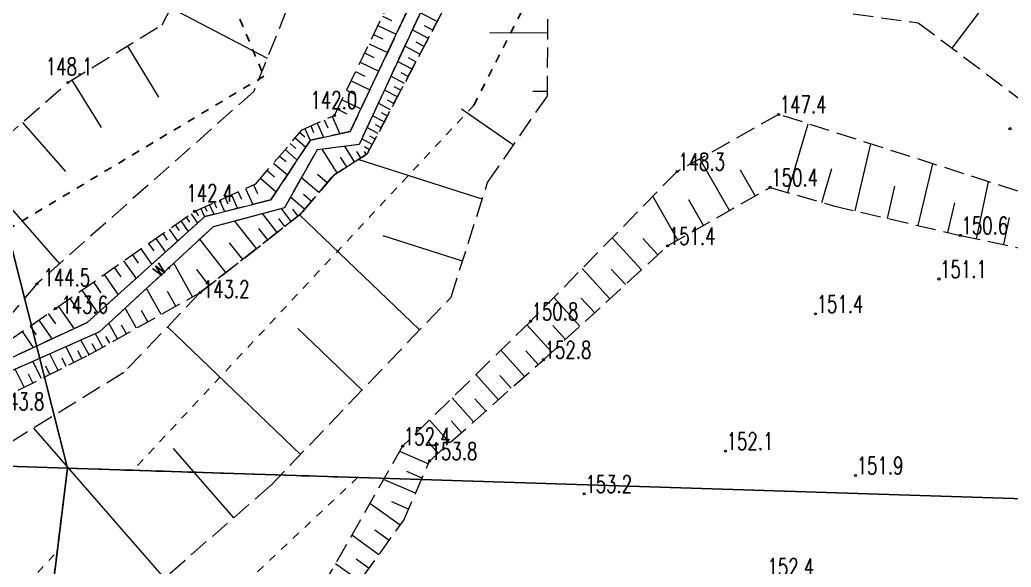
# Model space of a CAD drawing. Header units: metres. Extents: x 7583802 to 7586368, y 5958992 to 5960558.
# Drawn here: x 7585708.2 to 7585794.1, y 5959445.2 to 5959492.6 of the extents above; entities that cross this region are included whole.
import ezdxf
from ezdxf.enums import TextEntityAlignment as Align

# ---------------------------------------------------------------- set-up
doc = ezdxf.new("R2010")
doc.units = ezdxf.units.M
for name, pattern in [('1', [0]), ('2', [3, 2, -1]), ('3_1', [0]), ('3_BUBZ02', [2.45, 1.75, -0.7]), ('3_BUBZ02G', [2.45, 1.75, -0.7]), ('3_PTRW02', [0]), ('GUZ', [1.4, 0.7, -0.7])]:
    doc.linetypes.add(name, pattern=pattern)
doc.layers.get('0').update_dxf_attribs({"color": 250, "linetype": 'CONTINUOUS', "lineweight": 100})
for name, color, linetype, lineweight in [('BUBZ_L_1', 7, '3_BUBZ02', 18), ('DZIALKI-G_L_0', 7, '1', 25), ('KONTURY_L_0', 114, '2', 25), ('PTRW_E_T_0', 7, 'CONTINUOUS', 15), ('PTRW_L_1', 7, 'CONTINUOUS', 18), ('RTPW_T_0', 7, 'CONTINUOUS', 15)]:
    doc.layers.add(name, color=color, linetype=linetype, lineweight=lineweight)
doc.styles.get("Standard").update_dxf_attribs({"font": 'Simplex.SHX', "width": 0.75})

# ---------------------------------------------------------------- blocks, each defined once
blk = doc.blocks.new('3_RTPW01')
at = {"linetype": 'CONTINUOUS'}
blk.add_circle((0, 0), 0.09, dxfattribs=at)

msp = doc.modelspace()

# ---------------------------------------------------------------- linework, layer by layer
at = {"layer": 'BUBZ_L_1', "linetype": '3_BUBZ02G'}
for p, q in [((7585720.54, 5959492.16), (7585728.76, 5959507.85)), ((7585735.47, 5959484.3), (7585745.26, 5959504.56)), ((7585738.31, 5959480.96), (7585748.16, 5959499.6)), ((7585753.92, 5959485.99), (7585754, 5959496.25)), ((7585780.41, 5959493.1), (7585786.06, 5959492.33)), ((7585712.37, 5959487.15), (7585720.54, 5959492.16)), ((7585786.06, 5959492.33), (7585795.34, 5959485.36)), ((7585693.86, 5959470.92), (7585712.37, 5959487.15)), ((7585748.74, 5959478.5), (7585753.92, 5959485.99)), ((7585732.67, 5959483.06), (7585735.47, 5959484.3)), ((7585728.65, 5959478.38), (7585732.67, 5959483.06)), ((7585735.42, 5959479.14), (7585738.31, 5959480.96)), ((7585732.56, 5959475.77), (7585735.42, 5959479.14)), ((7585723.35, 5959475.99), (7585728.65, 5959478.38)), ((7585745.57, 5959468.55), (7585748.74, 5959478.5)), ((7585764.34, 5959473), (7585773.22, 5959478.07)), ((7585773.22, 5959478.07), (7585778.7, 5959476.47)), ((7585778.7, 5959476.47), (7585789.7, 5959473.91)), ((7585711.31, 5959467.58), (7585723.35, 5959475.99)), ((7585723.83, 5959468.95), (7585732.56, 5959475.77)), ((7585789.7, 5959473.91), (7585799.89, 5959471.75)), ((7585753.58, 5959463.14), (7585764.34, 5959473)), ((7585714.14, 5959463.52), (7585723.83, 5959468.95)), ((7585729.92, 5959452.21), (7585745.57, 5959468.55)), ((7585703.05, 5959461.88), (7585711.31, 5959467.58)), ((7585705.88, 5959459.41), (7585714.14, 5959463.52)), ((7585743.7, 5959454.36), (7585753.58, 5959463.14)), ((7585741.49, 5959449.25), (7585743.7, 5959454.36)), ((7585713.81, 5959438.18), (7585729.92, 5959452.21)), ((7585733.64, 5959438.35), (7585741.49, 5959449.25))]:
    msp.add_line(p, q, dxfattribs=at)
at = {"layer": 'BUBZ_L_1', "linetype": '3_BUBZ02'}
for p, q in [((7585736.83, 5959507.07), (7585728.48, 5959486.38)), ((7585746.92, 5959504.23), (7585736.83, 5959482.9)), ((7585747.95, 5959504.09), (7585737.61, 5959481.78)), ((7585748.16, 5959499.6), (7585738.31, 5959480.96)), ((7585728.48, 5959486.38), (7585709.69, 5959469.72)), ((7585773.96, 5959484.39), (7585765.16, 5959479.44)), ((7585811.01, 5959472.52), (7585773.96, 5959484.39)), ((7585733.39, 5959482.17), (7585729.96, 5959476.98)), ((7585736.83, 5959482.9), (7585733.39, 5959482.17)), ((7585733.97, 5959481.33), (7585731.13, 5959476.3)), ((7585737.61, 5959481.78), (7585733.97, 5959481.33)), ((7585738.31, 5959480.96), (7585735.42, 5959479.14)), ((7585735.42, 5959479.14), (7585732.56, 5959475.77)), ((7585765.16, 5959479.44), (7585752.45, 5959466.46)), ((7585729.96, 5959476.98), (7585724.24, 5959475.54)), ((7585731.13, 5959476.3), (7585724.95, 5959474.64)), ((7585724.24, 5959475.54), (7585714.05, 5959466.35)), ((7585732.56, 5959475.77), (7585723.83, 5959468.95)), ((7585724.95, 5959474.64), (7585715.1, 5959465.54)), ((7585709.69, 5959469.72), (7585703.05, 5959461.88)), ((7585723.83, 5959468.95), (7585717.23, 5959462.03)), ((7585714.05, 5959466.35), (7585703.8, 5959461.61)), ((7585752.45, 5959466.46), (7585741.38, 5959455.64)), ((7585715.1, 5959465.54), (7585704.68, 5959460.93)), ((7585717.23, 5959462.03), (7585706.14, 5959455.2)), ((7585741.38, 5959455.64), (7585733.69, 5959442.23))]:
    msp.add_line(p, q, dxfattribs=at)
at = {"layer": 'BUBZ_L_1', "linetype": '3_1'}
for p, q in [((7585789.006, 5959490.117), (7585796.27, 5959499.789)), ((7585721.304, 5959493.619), (7585729.639, 5959489.252)), ((7585739.624, 5959492.896), (7585740.411, 5959492.516)), ((7585744.369, 5959492.426), (7585742.903, 5959493.201)), ((7585739.242, 5959492.105), (7585740.823, 5959491.341)), ((7585743.605, 5959490.979), (7585742.214, 5959491.714)), ((7585743.982, 5959491.693), (7585743.268, 5959492.07)), ((7585738.858, 5959491.312), (7585739.652, 5959490.928)), ((7585753.962, 5959491.42), (7585748.921, 5959491.459)), ((7585717.524, 5959490.311), (7585720.234, 5959485.891)), ((7585738.473, 5959490.514), (7585740.067, 5959489.744)), ((7585742.879, 5959489.607), (7585741.561, 5959490.304)), ((7585743.237, 5959490.284), (7585742.56, 5959490.642)), ((7585738.086, 5959489.714), (7585738.887, 5959489.327)), ((7585742.192, 5959488.305), (7585740.941, 5959488.966)), ((7585742.531, 5959488.948), (7585741.889, 5959489.287)), ((7585737.307, 5959488.102), (7585738.115, 5959487.712)), ((7585737.698, 5959488.91), (7585739.305, 5959488.133)), ((7585712.721, 5959487.365), (7585715.25, 5959483.242)), ((7585736.916, 5959487.292), (7585738.537, 5959486.508)), ((7585741.539, 5959487.071), (7585740.353, 5959487.698)), ((7585741.861, 5959487.68), (7585741.252, 5959488.002)), ((7585736.522, 5959486.478), (7585737.336, 5959486.085)), ((7585740.92, 5959485.9), (7585739.795, 5959486.495)), ((7585741.226, 5959486.478), (7585740.648, 5959486.783)), ((7585753.923, 5959486.378), (7585752.661, 5959486.388)), ((7585736.127, 5959485.661), (7585737.762, 5959484.871)), ((7585740.623, 5959485.337), (7585740.075, 5959485.627)), ((7585735.731, 5959484.84), (7585736.552, 5959484.443)), ((7585740.333, 5959484.789), (7585739.266, 5959485.353)), ((7585750.977, 5959481.735), (7585746.489, 5959484.839)), ((7585734.589, 5959483.91), (7585734.889, 5959483.231)), ((7585735.268, 5959484.21), (7585735.932, 5959482.71)), ((7585739.777, 5959483.736), (7585738.764, 5959484.271)), ((7585740.051, 5959484.256), (7585739.532, 5959484.53)), ((7585708.434, 5959483.699), (7585712.157, 5959479.453)), ((7585732.901, 5959483.162), (7585733.355, 5959482.138)), ((7585733.419, 5959483.392), (7585733.665, 5959482.836)), ((7585733.975, 5959483.638), (7585734.519, 5959482.41)), ((7585739.249, 5959482.737), (7585738.289, 5959483.244)), ((7585739.509, 5959483.23), (7585739.016, 5959483.49)), ((7585774.766, 5959477.619), (7585776.505, 5959483.575)), ((7585732.067, 5959482.358), (7585732.99, 5959481.565)), ((7585732.463, 5959482.82), (7585732.896, 5959482.448)), ((7585738.748, 5959481.789), (7585737.837, 5959482.27)), ((7585738.995, 5959482.256), (7585738.527, 5959482.504)), ((7585731.192, 5959481.339), (7585732.244, 5959480.436)), ((7585731.644, 5959481.865), (7585732.136, 5959481.442)), ((7585735.697, 5959479.315), (7585734.395, 5959481.383)), ((7585737.213, 5959480.269), (7585736.359, 5959481.625)), ((7585738.507, 5959481.333), (7585738.064, 5959481.568)), ((7585780.593, 5959476.029), (7585781.943, 5959481.832)), ((7585730.71, 5959480.778), (7585731.271, 5959480.296)), ((7585736.535, 5959479.842), (7585736.007, 5959480.679)), ((7585737.762, 5959480.615), (7585737.416, 5959481.164)), ((7585748.277, 5959477.048), (7585737.533, 5959480.471)), ((7585738.243, 5959480.918), (7585738.085, 5959481.169)), ((7585769.686, 5959476.052), (7585767.122, 5959480.544)), ((7585704.177, 5959479.966), (7585711.642, 5959471.451)), ((7585729.645, 5959479.539), (7585730.285, 5959478.989)), ((7585730.195, 5959480.179), (7585731.394, 5959479.149)), ((7585771.925, 5959477.33), (7585770.647, 5959479.569)), ((7585777.706, 5959476.76), (7585778.564, 5959479.7)), ((7585786.059, 5959474.757), (7585787.306, 5959480.114)), ((7585729.059, 5959478.856), (7585730.425, 5959477.683)), ((7585734.126, 5959477.616), (7585732.603, 5959478.908)), ((7585734.841, 5959478.458), (7585733.999, 5959479.173)), ((7585727.765, 5959477.981), (7585728.394, 5959476.586)), ((7585728.462, 5959478.295), (7585728.805, 5959477.535)), ((7585783.381, 5959475.381), (7585784.029, 5959478.168)), ((7585791.102, 5959473.613), (7585792.152, 5959478.562)), ((7585725.502, 5959476.96), (7585725.949, 5959475.97)), ((7585725.997, 5959477.184), (7585726.241, 5959476.644)), ((7585726.537, 5959477.427), (7585727.067, 5959476.252)), ((7585727.124, 5959477.692), (7585727.413, 5959477.052)), ((7585732.895, 5959476.165), (7585731.65, 5959477.222)), ((7585733.48, 5959476.854), (7585732.791, 5959477.438)), ((7585765.23, 5959473.508), (7585763.065, 5959477.3)), ((7585767.441, 5959474.77), (7585766.178, 5959476.981)), ((7585723.889, 5959476.233), (7585724.212, 5959475.515)), ((7585724.247, 5959476.395), (7585724.42, 5959476.012)), ((7585724.63, 5959476.567), (7585725.007, 5959475.733)), ((7585725.048, 5959476.756), (7585725.253, 5959476.301)), ((7585731.731, 5959475.123), (7585730.867, 5959476.229)), ((7585732.325, 5959475.586), (7585731.861, 5959476.18)), ((7585788.633, 5959474.158), (7585789.231, 5959476.732)), ((7585722.617, 5959475.478), (7585722.917, 5959475.048)), ((7585723.047, 5959475.778), (7585723.61, 5959474.972)), ((7585723.461, 5959476.04), (7585723.654, 5959475.613)), ((7585730.508, 5959474.167), (7585729.238, 5959475.792)), ((7585731.178, 5959474.69), (7585730.654, 5959475.361)), ((7585742.853, 5959465.713), (7585732.446, 5959475.681)), ((7585793.457, 5959473.114), (7585793.957, 5959475.469)), ((7585721.147, 5959474.451), (7585721.876, 5959473.408)), ((7585721.669, 5959474.816), (7585722.011, 5959474.327)), ((7585722.158, 5959475.157), (7585722.799, 5959474.24)), ((7585728.71, 5959472.763), (7585726.846, 5959475.149)), ((7585729.695, 5959473.532), (7585728.926, 5959474.517)), ((7585719.997, 5959473.648), (7585720.826, 5959472.461)), ((7585720.591, 5959474.063), (7585720.98, 5959473.506)), ((7585726.071, 5959470.701), (7585723.813, 5959473.59)), ((7585746.566, 5959471.676), (7585739.698, 5959473.864)), ((7585762.062, 5959470.912), (7585759.523, 5959473.683)), ((7585763.486, 5959472.217), (7585762.181, 5959473.641)), ((7585718.69, 5959472.735), (7585719.633, 5959471.385)), ((7585719.365, 5959473.206), (7585719.807, 5959472.573)), ((7585727.517, 5959471.83), (7585726.387, 5959473.276)), ((7585717.97, 5959472.232), (7585718.473, 5959471.512)), ((7585716.383, 5959471.124), (7585716.955, 5959470.305)), ((7585717.202, 5959471.696), (7585718.275, 5959470.16)), ((7585723.178, 5959468.585), (7585721.547, 5959471.496)), ((7585724.626, 5959469.572), (7585723.544, 5959470.957)), ((7585759.329, 5959468.408), (7585756.925, 5959471.031)), ((7585760.677, 5959469.643), (7585759.441, 5959470.991)), ((7585715.51, 5959470.514), (7585716.73, 5959468.767)), ((7585714.578, 5959469.863), (7585715.229, 5959468.931)), ((7585720.441, 5959467.051), (7585719.177, 5959469.307)), ((7585712.532, 5959468.434), (7585713.267, 5959467.381)), ((7585713.585, 5959469.169), (7585714.973, 5959467.182)), ((7585721.723, 5959467.769), (7585721.005, 5959469.05)), ((7585756.742, 5959466.037), (7585754.467, 5959468.52)), ((7585758.017, 5959467.206), (7585756.848, 5959468.482)), ((7585711.566, 5959467.759), (7585712.916, 5959465.826)), ((7585718.321, 5959465.863), (7585717.341, 5959467.611)), ((7585710.675, 5959467.142), (7585711.29, 5959466.25)), ((7585719.313, 5959466.419), (7585718.757, 5959467.412)), ((7585709.098, 5959466.054), (7585709.62, 5959465.298)), ((7585709.854, 5959466.575), (7585710.987, 5959464.934)), ((7585716.677, 5959464.942), (7585715.918, 5959466.296)), ((7585717.447, 5959465.373), (7585717.016, 5959466.142)), ((7585732.525, 5959454.93), (7585720.993, 5959465.975)), ((7585737.869, 5959460.51), (7585732.289, 5959465.855)), ((7585754.293, 5959463.793), (7585752.133, 5959466.15)), ((7585755.5, 5959464.9), (7585754.394, 5959466.107)), ((7585708.403, 5959465.574), (7585709.363, 5959464.182)), ((7585715.404, 5959464.228), (7585714.755, 5959465.387)), ((7585716, 5959464.562), (7585715.666, 5959465.158)), ((7585712.901, 5959462.904), (7585712.223, 5959464.267)), ((7585714.218, 5959463.564), (7585713.506, 5959464.835)), ((7585714.825, 5959463.904), (7585714.485, 5959464.511)), ((7585711.522, 5959462.217), (7585710.813, 5959463.643)), ((7585712.219, 5959462.564), (7585711.873, 5959463.262)), ((7585713.568, 5959463.235), (7585713.236, 5959463.902)), ((7585751.935, 5959461.678), (7585749.9, 5959463.968)), ((7585753.108, 5959462.72), (7585752.066, 5959463.893)), ((7585708.573, 5959460.75), (7585707.797, 5959462.309)), ((7585710.08, 5959461.5), (7585709.338, 5959462.991)), ((7585710.809, 5959461.863), (7585710.447, 5959462.592)), ((7585709.335, 5959461.129), (7585708.956, 5959461.891)), ((7585749.673, 5959459.668), (7585747.733, 5959461.85)), ((7585750.79, 5959460.661), (7585749.797, 5959461.779)), ((7585747.516, 5959457.751), (7585745.668, 5959459.831)), ((7585748.582, 5959458.698), (7585747.635, 5959459.763)), ((7585720.736, 5959444.211), (7585709.411, 5959457.215)), ((7585745.461, 5959455.925), (7585743.7, 5959457.907)), ((7585746.476, 5959456.827), (7585745.574, 5959457.843)), ((7585726.739, 5959449.44), (7585721.511, 5959455.443)), ((7585744.47, 5959455.044), (7585743.61, 5959456.012)), ((7585743.595, 5959454.118), (7585741.121, 5959455.188)), ((7585743.06, 5959452.88), (7585741.753, 5959453.446)), ((7585742.495, 5959451.573), (7585739.733, 5959452.768)), ((7585741.161, 5959448.793), (7585738.537, 5959450.683)), ((7585741.898, 5959450.192), (7585740.439, 5959450.823)), ((7585739.321, 5959446.238), (7585736.962, 5959447.936)), ((7585740.216, 5959447.481), (7585738.972, 5959448.377)), ((7585737.666, 5959443.94), (7585735.546, 5959445.467)), ((7585738.471, 5959445.058), (7585737.353, 5959445.864))]:
    msp.add_line(p, q, dxfattribs=at)
at = {"layer": 'DZIALKI-G_L_0', "linetype": '1'}
for p, q in [((7585712.33, 5959453.74), (7585689, 5959545.99)), ((7585712.33, 5959453.74), (7584725.45, 5959485.51)), ((7585707.55, 5959414.71), (7585712.33, 5959453.74)), ((7585712.33, 5959453.74), (7585978.35, 5959445.18))]:
    msp.add_line(p, q, dxfattribs=at)
at = {"layer": 'KONTURY_L_0', "linetype": 'GUZ'}
for p, q in [((7585722.92, 5959502.95), (7585729.36, 5959487.7)), ((7585747.55, 5959485.18), (7585754.58, 5959498.95)), ((7585729.36, 5959487.7), (7585655.32, 5959443.38)), ((7585747.55, 5959485.18), (7585718.02, 5959453.56)), ((7585712.33, 5959453.74), (7585711.45, 5959446.52)), ((7585718.02, 5959453.56), (7585712.33, 5959453.74)), ((7585737.48, 5959452.93), (7585718.02, 5959453.56)), ((7585737.48, 5959452.93), (7585725.6, 5959441.75)), ((7585704.03, 5959438.57), (7585711.45, 5959446.52)), ((7585711.45, 5959446.52), (7585710.5, 5959438.8))]:
    msp.add_line(p, q, dxfattribs=at)
at = {"layer": 'PTRW_L_1', "linetype": '3_PTRW02'}
for p, q in [((7585736.83, 5959482.9), (7585746.92, 5959504.23)), ((7585747.95, 5959504.09), (7585737.61, 5959481.78)), ((7585729.96, 5959476.98), (7585733.39, 5959482.17)), ((7585733.39, 5959482.17), (7585736.83, 5959482.9)), ((7585733.97, 5959481.33), (7585731.13, 5959476.3)), ((7585737.61, 5959481.78), (7585733.97, 5959481.33)), ((7585724.24, 5959475.54), (7585729.96, 5959476.98)), ((7585731.13, 5959476.3), (7585724.95, 5959474.64)), ((7585714.05, 5959466.35), (7585724.24, 5959475.54)), ((7585724.95, 5959474.64), (7585715.1, 5959465.54)), ((7585703.8, 5959461.61), (7585714.05, 5959466.35)), ((7585715.1, 5959465.54), (7585704.68, 5959460.93))]:
    msp.add_line(p, q, dxfattribs=at)

# ---------------------------------------------------------------- block references
at = {"layer": 'RTPW_T_0'}
for p in [(7585712.37, 5959487.15), (7585735.47, 5959484.3), (7585773.96, 5959484.39), (7585794, 5959483.15), (7585765.16, 5959479.44), (7585773.22, 5959478.07), (7585723.35, 5959475.99), (7585789.7, 5959473.91), (7585764.34, 5959473), (7585787.85, 5959470.13), (7585709.69, 5959469.72), (7585723.83, 5959468.95), (7585711.31, 5959467.58), (7585777.15, 5959467.11), (7585752.45, 5959466.46), (7585753.58, 5959463.14), (7585741.38, 5959455.64), (7585769.35, 5959455.22), (7585743.7, 5959454.36), (7585780.62, 5959453.11), (7585757.11, 5959451.51)]:
    msp.add_blockref('3_RTPW01', p, dxfattribs=at)

# ---------------------------------------------------------------- texts
at = {"layer": 'PTRW_E_T_0', "width": 0.7}
msp.add_text('w.', height=1.5, rotation=43.33167, dxfattribs=at).set_placement((7585720.294, 5959471.246), align=Align.MIDDLE)
at = {"layer": 'RTPW_T_0', "width": 0.7}
for s, p in [('148.1', (7585710.456, 5959487.777)), ('142.0', (7585733.389, 5959484.883)), ('147.4', (7585774.06, 5959484.49)), ('148.3', (7585765.26, 5959479.54)), ('150.4', (7585773.32, 5959478.17)), ('142.4', (7585722.642, 5959476.817)), ('150.6', (7585789.8, 5959474.01)), ('151.4', (7585764.44, 5959473.1)), ('144.5', (7585710.253, 5959469.518)), ('151.1', (7585787.95, 5959470.23)), ('143.2', (7585724.064, 5959468.487)), ('143.6', (7585711.805, 5959467.147)), ('151.4', (7585777.25, 5959467.21)), ('150.8', (7585752.55, 5959466.56)), ('152.8', (7585753.68, 5959463.24)), ('143.8', (7585706.286, 5959458.78)), ('152.4', (7585741.48, 5959455.74)), ('152.1', (7585769.45, 5959455.32)), ('153.8', (7585743.8, 5959454.46)), ('151.9', (7585780.72, 5959453.21)), ('153.2', (7585757.21, 5959451.61)), ('152.4', (7585772.99, 5959444.42))]:
    msp.add_text(s, height=1.5, dxfattribs=at).set_placement(p)

doc.saveas('drawing.dxf')
